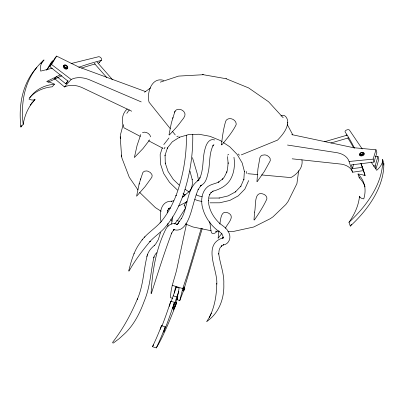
<?xml version="1.0" encoding="UTF-8"?>
<svg xmlns="http://www.w3.org/2000/svg" width="404" height="404" viewBox="0 0 404 404"><rect width="100%" height="100%" fill="white"/><g stroke="black" fill="none" stroke-linecap="round" stroke-linejoin="round"><path stroke-width="0.61" d="M167.892 226.306L167.907 223.402M246.268 171.478L246.465 173.432M256.974 181.361L257.944 168.816L259.924 157.621L261.125 155.823L262.166 155.232L264.756 154.878L266.14 155.141L267.453 155.681L269.508 157.414L270.114 158.489L270.281 160.701L264.357 171.442L257.333 181.467L256.979 181.32M120.357 138.698L120.417 134.921L123.139 124.73M218.897 230.709L218.115 238.315L221.953 233.249M241.345 154.863L277.548 140.107C281.921 135.557 286.391 130.381 287.587 123.993M287.719 122.867C288.365 119.433 285.007 113.12 280.992 115.963M287.522 124.558L287.784 122.276M298.672 170.675L296.915 183.643L288.103 201.424L285.881 204.469L272.963 216.862L270.089 218.786L253.717 227.003L233.603 231.406L227.922 231.351M186.522 223.821L177.417 266.382C175.452 276.942 170.554 286.769 170.569 297.697L172.816 298.399M167.185 212.539L167.615 210.398L167.433 210.923L168.71 208.56L168.281 209.07L169.468 208.111L168.872 208.459L170.347 208.004L169.67 208.146M171.513 224.058L172.776 216.822M174.387 293.057L175.508 286.926L179.149 288.057L176.962 299.692L179.775 300.571L183.628 290.547M219.852 224.033C220.746 218.963 221.003 209.247 228.634 213.155C235.436 216.872 227.189 223.821 225.437 228.225M160.524 232.441L158.272 239.698L155.737 243.92L154.212 245.698L154.656 245.193C151.596 247.718 148.813 250.753 147.48 254.56C143.476 269.311 143.652 285.128 137.264 299.339L137.446 298.819C131.063 314.267 122.877 329.109 112.64 342.35L112.832 342.956L113.347 343.036L119.109 338.719L124.775 333.563C133.921 324.861 139.668 313.454 144.011 301.758L144.203 301.243C150.222 287.118 150.697 271.639 153.98 256.914L153.793 257.444L155.227 254.51L156.636 252.682M140.728 178.836L139.102 184.123L136.597 196.218L145.127 186.577L151.884 177.225L152.131 175.326L151.768 174.291L150.182 172.407L147.839 171.185L146.576 170.932L144.299 171.246L142.854 172.523L140.501 179.563M362.312 167.387L352.515 168.589L353.5 164.408M179.775 300.571L182.749 288.582L188.067 272.786L201.253 228.316M184.305 288.961C185.047 285.588 183.012 291.789 184.113 289.577M184.396 288.926C185.694 282.487 181.952 295.233 184.254 289.4M175.003 111.166L171.377 122.892L169.008 134.825L169.347 135.007C173.276 130.638 177.497 126.518 180.871 121.685C182.78 118.943 187.042 115.317 184.022 111.822C181.941 108.777 175.695 107.868 174.659 112.221M184.497 287.537L202.263 228.482M183.295 289.259L183.229 289.85M377.967 156.434L378.826 159.312L376.058 168.721L375.175 165.812L377.967 156.434L375.508 156.257M352.515 168.589L351.318 164.903L374.038 162.075L376.856 152.712L375.983 149.803L353.465 147.692L291.723 134.608M374.038 162.075L373.139 159.126L375.983 149.803M139.102 184.123L139.279 183.547M162.297 147.829L160.166 154.505L160.433 163.746L163.635 173.417L169.549 182.391L177.462 190.067M172.69 118.337L172.968 117.483M177.871 296.395L173.281 310.055A18.236 1.762 -72.6 0 0 176.7 302.535L175.513 302.167M183.335 288.996L183.497 288.522M183.633 288.769L183.416 289.38M183.694 288.724L183.371 289.643M146.824 256.439L147 255.929M147.293 255.096L147.48 254.56M178.805 291.415L172.72 308.621A20.149 2 -72.4 0 0 174.407 302.349L170.746 301.207A53.141 5.767 -72.4 0 1 161.928 326.079M176.402 286.855L171.124 301.748M140.789 134.517L137.057 145.536L134.365 157.545L142.945 148.621L149.677 139.87M183.658 288.072L182.916 290.668L183.219 290.042M211.302 313.353L211.423 313.1L209.216 317.66C214.625 307.222 216.605 295.299 216.781 283.643L216.786 284.103C217.943 269.842 201.647 244.056 223.422 237.734L222.756 238.193L223.069 237.764M186.436 135.34C186.678 155.924 183.113 176.568 175.942 195.859L176.144 195.334C172.245 205.277 167.115 214.832 160.05 222.897L160.519 222.362C153.964 229.533 145.157 234.547 139.946 242.981C133.855 251.172 131.199 261.262 128.694 270.998L129.007 271.109C135.027 260.429 142.385 250.531 150.288 241.183L149.798 241.733C154.676 236.244 161.06 232.351 165.706 226.624C172.897 218.226 178.103 208.328 182.058 198.046L182.265 197.521C189.622 177.326 193.147 155.742 192.743 134.249M133.941 253.929L134.108 253.49M222.811 238.345L223.114 237.097L223.114 237.602C223.099 235.365 221.72 233.315 219.887 232.118C210.848 225.982 204.141 216.317 202.061 205.545C201.106 199.591 201.864 192.935 206.005 188.289C209.272 184.239 214.746 184.138 219.049 181.876L218.468 182.194L222.937 178.755L222.493 179.245L224.286 177.048L226.917 171.821L226.684 172.392L227.508 169.397L228.149 162.827L228.139 163.342L227.492 156.57M183.608 288.34L184.108 287.047L183.709 288.072M176.962 299.692L177.639 298.051M248.682 180.563L244.839 189.097L238.244 195.879L229.836 200.424L219.594 202.803L209.969 202.828M165.029 147.208L164.16 148.834M184.083 196.278L185.052 194.657M184.062 205.474L186.673 201.167M57.661 77.29L65.827 83.825L68.094 81.244L49.788 66.569L51.54 64.478L56.631 56.1L78.563 66.923L145.637 91.617M47.571 69.22L52.692 60.822L50.985 62.867L46.485 70.23M49.788 66.569L54.899 58.171L56.631 56.1M184.936 209.04L178.775 218.62L174.594 224.018M209.282 317.524L206.631 321.736L210.56 318.519C220.215 309.898 224.356 296.688 223.806 284.007C224.306 273.548 220.008 263.812 218.726 253.636L218.726 254.116L219.074 250.515L219.953 248.041L221.786 245.728L221.316 246.203L223.735 244.703L223.134 244.986C228.427 244.486 231.224 238.582 229.331 233.886C227.967 229.285 223.856 226.467 220.165 223.826C213.524 217.806 208.58 209.368 208.363 200.243L208.373 200.763L208.762 197.203L209.848 194.127L209.61 194.723L211.317 192.279L210.873 192.774L213.135 191.006M65.827 83.825L67.998 80.729M126.79 113.362L129.28 109.822M168.958 138.001L163.787 144.587M52.212 68.241L40.658 71.109A22.856 14.781 40.9 0 1 43.96 60.019L41.758 62.696A126.189 84.456 46.7 0 0 40.89 63.458M30.224 105.111A87.37 60.56 45 0 1 32.759 102.177L35.012 99.541A8.004 5.373 39.2 0 1 28.987 99.111A62.655 42.824 43.2 0 1 54.505 84.178A25.068 16.791 40.7 0 0 46.707 81.487L60.181 74.846M54.59 79.027L56.833 76.412M54.505 84.178L52.252 86.789A62.423 42.849 43.1 0 0 29.689 97.707M21.25 125.164A87.37 60.56 45 0 0 20.917 127.008L23.195 124.387A87.693 60.524 45.1 0 1 35.012 99.541M216.817 231.517C215.63 233.477 211.469 234.911 211.146 231.613L209.706 221.7M144.445 237.284L144.93 236.734M142.097 239.971L142.572 239.426M54.469 78.522L64.534 86.966L71.149 79.457C77.371 76.407 84.613 77.568 90.728 80.315L141.203 101.889M99.111 62.741L101.374 60.226M227.649 155.106L228.659 154.283M127.25 109.009C121.831 113.564 121.129 121.745 124.053 127.866L140.183 136.35M213.948 144.526L212.852 146.006L213.115 145.47C209.126 153.409 210.05 162.514 208.52 171.018C207.242 176.225 206.318 183.29 200.702 185.613L201.253 185.37M144.556 92.223L150.576 87.926M182.714 196.905L188.769 191.945L190.552 189.996L190.132 190.486L191.784 187.496L191.587 188.027L192.365 184.007L192.183 179.356L192.213 179.629L189.946 171.049M201.374 185.249L200.308 186.062L200.813 185.567L198.096 189.678L198.349 189.168C195.082 196.773 193.299 204.914 190.865 212.802C188.496 219.998 183.855 232.517 174.084 229.709M186.608 201.965L178.603 206.04M182.406 197.086L183.295 196.561M176.614 224.392L178.548 222.917L178.023 223.427L181.452 218.387L181.194 218.907C188.335 207.383 186.33 187.476 199.031 179.992L197.622 180.765L198.606 180.113L200.046 177.664L199.803 178.154C204.126 168.584 202.121 157.727 205.353 147.894C206.328 143.89 209.58 137.976 214.58 139.956M178.24 136.118L176.856 136.618M47.95 82.31L61.878 75.7M212.554 191.319C220.19 189.304 227.871 185.29 231.325 177.765C234.416 171.437 234.982 164.14 233.956 157.242M160.312 82.143L178.588 76.098L203.328 74.715M64.534 86.966C70.609 84.002 77.669 85.34 83.497 88.269L131.694 111.206M142.496 132.527C145.743 131.26 149.823 133.472 150.662 136.83M324.639 141.728L346.996 135.189M330.901 143.011L348.42 137.9M71.074 63.554L98.445 56.757A2.328 1.439 42.8 0 1 100.475 57.419A2.328 1.439 42.8 0 1 101.631 59.378A2.459 1.515 42.8 0 1 100.849 60.539A556.853 366.514 72.5 0 0 78.8 67.281M173.781 200.763L171.165 201.354L171.836 201.212C160.646 200.722 159.07 213.514 161.12 221.811M174.301 229.492L173.725 229.588L174.568 229.381L173.457 230.204L174.7 229.24L173.356 230.406L171.468 233.456L171.73 232.926C164.211 252.889 157.807 273.286 151.328 293.617L151.071 293.582C152.303 271.478 155.858 249.117 165.827 229.124C167.811 224.977 172.937 221.958 177.3 224.508L176.437 224.316L177.528 224.346L176.649 224.351M292.188 158.822L339.456 163.928C344.839 164.337 350.803 166.665 352.591 172.225L363.706 170.564M373.336 166.034L375.175 165.812M287.507 145.046L335.618 152.485C341.173 153.187 347.223 155.762 349.086 161.489L373.139 159.126M209.302 198.076L219.296 198.026L219.039 198.061L228.088 195.91L235.689 191.754L235.365 191.981L240.961 186.082L240.733 186.446L243.925 179.139L243.854 179.568L244.375 171.291L244.471 171.69L242.188 162.958L237.188 154.449L229.79 146.798L223.134 142.38M215.307 231.234L219.094 231.27M247.844 173.7L257.828 174.604M261.57 174.942L290.885 177.598C297.208 174.185 303.359 167.539 301.934 159.817M226.043 78.709L248.561 87.89L268.579 101.763L283.199 117.761M202.449 74.563L226.397 78.765M202.086 196.632L199.076 196.026L196.187 194.849M202 201.47L197.692 200.601L194.89 199.46M211.004 230.714L192.915 226.972L185.375 223.907M172.119 285.274L182.749 288.582M173.225 295.844L176.851 296.975M176.7 302.535A115.534 12.388 -72.9 0 1 156.282 347.9L152.444 346.688A77.25 8.661 -72.5 0 0 161.544 325.674L165.271 326.846A6.262 0.611 -72.3 0 0 163.671 332.159A53.161 5.515 -72.5 0 0 174.407 302.349M176.684 220.372L179.583 221.549M148.526 140.738L162.989 148.344M161.135 211.272L155.368 207.595L139.718 192.456M183.007 193.652L185.022 194.955M185.088 189.325L189.244 192.016M222.094 141.683L220.534 140.632L209.949 136.299L198.95 134.234L188.673 134.588L179.381 137.259L179.709 137.082L172.301 141.809L167.2 148.233L167.468 147.884L164.973 155.495L165.084 155.08L165.281 163.368L165.226 162.979L168.054 171.407L173.26 179.386L179.124 185.037M172.094 221.2L171.215 220.367L170.872 219.16M239.431 155.232L238.289 153.974M51.54 64.478L71.149 79.457M97 61.994L112.62 79.79M94.369 63.438L106.712 77.487M163.625 80.351C151.561 76.755 146.566 92.996 149.061 102.192L170.17 128.563M172.518 131.497L175.255 134.916M137.976 189.925L129.28 177.29L122.053 158.393L121.624 156.757L120.225 136.794M362.201 148.924L349.475 130.149A2.348 1.252 -18.5 0 0 347.677 129.699A2.348 1.252 -18.5 0 0 345.506 130.719A2.48 1.323 -18.5 0 0 345.168 132.042A546.077 280.442 -38.8 0 1 354.525 148.248M371.044 161.964L376.7 170.306A23.063 13.074 -17.8 0 0 382.689 159.641L383.8 163.398A22.988 13.115 -17.7 0 1 383.664 165.14M184.305 205.318L184.931 206.267L185.254 208.191M287.305 124.589L292.804 134.891M360.848 163.484L363.731 171.301M361.161 163.64L365.049 175.341M363.873 171.609L365.1 175.725A25.26 14.857 -18.4 0 0 358.03 174.023A63.049 37.244 -20.7 0 1 363.762 198.884A8.07 4.808 -17.4 0 1 359.499 196.213A88.193 52 -22.3 0 1 348.99 222.281L350.298 226.078A87.895 52.156 -22.2 0 0 351.5 224.306M359.499 196.213L359.853 197.288M349.086 161.489L352.591 172.225M358.03 174.023L359.227 177.745A62.837 37.355 -20.7 0 1 365.039 186.85M362.201 166.569L363.373 170.286M192.466 157.646L197.506 174.594L198.505 180.477M121.508 155.065L121.624 156.757M165.271 326.846A77.275 8.277 -72.5 0 1 156.282 347.9M153.586 344.859A115.493 12.958 -72.8 0 1 152.444 346.688M160.378 329.316A6.257 0.641 -72.3 0 1 161.544 325.674M170.746 301.207A20.144 2.091 -72.4 0 1 170.377 302.682M170.251 303.192A20.144 2.091 -72.4 0 1 169.973 304.232M169.832 304.757A20.144 2.091 -72.4 0 1 169.685 305.293M169.539 305.833A20.144 2.091 -72.4 0 1 169.382 306.378M99.369 62.034A2.449 1.52 42.7 0 1 98.586 63.059M81.633 68.074A554.409 366.317 72.6 0 1 95.192 63.953M32.759 102.177A7.974 5.378 39.1 0 1 31.926 102.49M20.917 127.008A126.189 84.456 46.7 0 1 36.769 67.544M23.195 124.387A126.639 84.38 46.8 0 1 43.96 60.019M67.125 67.276A1.596 1.015 43.5 0 1 65.635 67.928A1.596 1.015 43.5 0 1 64.478 65.928A1.596 1.015 43.5 0 1 66.377 65.973M66.902 66.594A1.596 1.015 43.5 0 1 67.059 66.938M67.473 67.872A2.409 1.54 38.7 0 1 65.908 69.129A2.409 1.54 38.7 0 1 63.453 67.246A2.409 1.54 38.7 0 1 64.165 65.337M382.689 159.641A127.194 71.725 -22.6 0 1 348.99 222.281M347.794 137.9A543.951 281.103 -38.9 0 1 353.631 147.894M346.263 135.532A2.475 1.328 -18.4 0 1 346.314 134.769M383.8 163.398A126.785 71.963 -22.6 0 1 350.298 226.078M359.227 177.745A25.174 14.903 -18.4 0 1 359.873 177.811M363.181 154.823A1.606 0.909 -15.6 0 1 362.888 155.05M362.949 152.99A1.611 0.884 -19.9 0 1 362.095 154.641A1.611 0.884 -19.9 0 1 360.186 154.086M360.297 153.828A1.611 0.884 -19.9 0 1 360.504 153.571M360.792 153.333A1.611 0.884 -19.9 0 1 361.141 153.131M361.934 152.879A1.611 0.884 -19.9 0 1 362.666 152.889M363.832 153.278A2.429 1.379 -15.6 0 1 363.676 155.121A2.429 1.379 -15.6 0 1 360.651 155.899A2.429 1.379 -15.6 0 1 359.762 154.328M221.473 144.753L221.836 144.9C227.048 138.511 232.436 132.123 236.148 124.725C236.613 121.963 234.244 119.614 231.765 118.882C229.427 118.125 226.189 118.943 225.578 121.604C223.367 129.159 222.326 136.951 221.473 144.753M254.56 212.125L253.995 219.938L254.333 220.039C258.979 213.342 263.408 206.484 266.827 199.061C267.276 197.071 265.761 195.284 264.105 194.405C253.369 189.627 256.222 206.409 254.56 212.125M184.067 290.037C184.719 290.259 185.32 285.244 184.067 290.037M64.701 66.443A1.596 1.015 43.5 0 0 66.998 67.796A1.596 1.015 43.5 0 0 66.236 65.519A1.596 1.015 43.5 0 0 64.701 66.443M63.847 66.584A2.409 1.53 43.5 0 0 67.317 68.619A2.409 1.53 43.5 0 0 66.165 65.185A2.409 1.53 43.5 0 0 63.847 66.584M360.999 154.53A1.611 0.884 -19.9 0 0 363.135 153.05A1.611 0.884 -19.9 0 0 360.676 153.025A1.611 0.884 -19.9 0 0 360.999 154.53M360.802 155.348A2.429 1.333 -19.9 0 0 364.029 153.111A2.429 1.333 -19.9 0 0 360.312 153.076A2.429 1.333 -19.9 0 0 360.802 155.348"/></g></svg>
